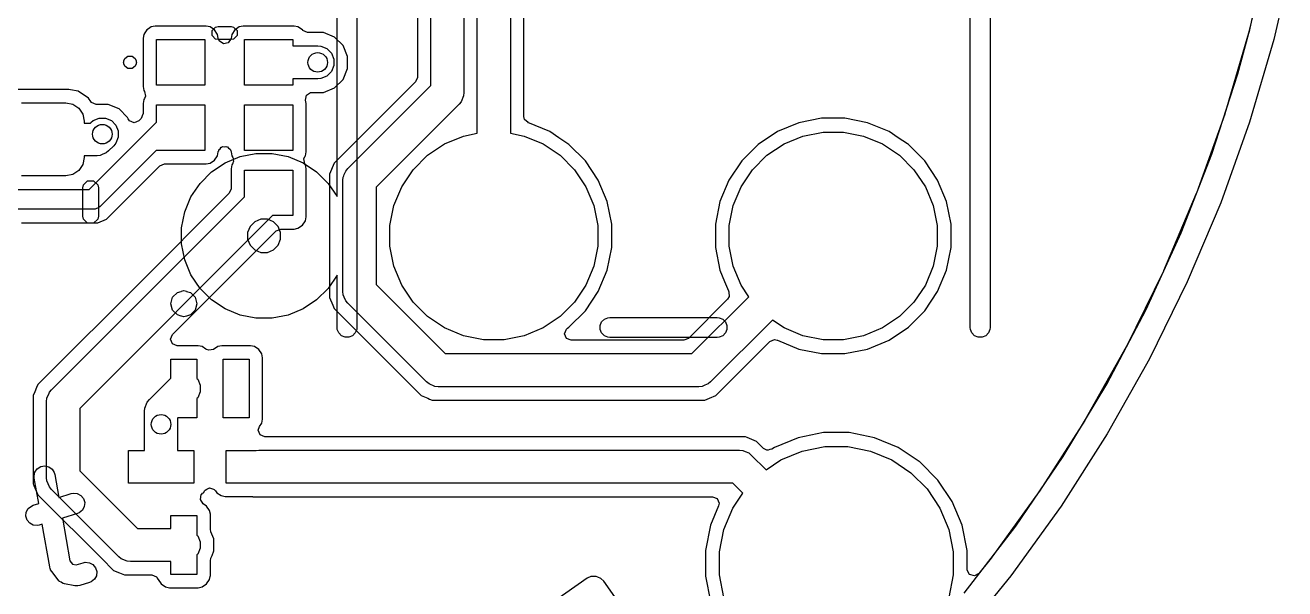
# Model space of a CAD drawing. Extents: x 117.4 to 171.8, y -136.1 to -67.8.
# Drawn here: x 161.61 to 171.26, y -118.99 to -114.66 of the extents above; entities that cross this region are included whole.
import ezdxf

# ---------------------------------------------------------------- set-up
doc = ezdxf.new("R2010")
doc.units = 0
doc.layers.add('BLACK', color=7, linetype='CONTINUOUS')

msp = doc.modelspace()

# ---------------------------------------------------------------- linework, layer by layer
at = {"layer": 'BLACK', "linetype": 'CONTINUOUS'}
for p, q in [((163.9981, -115.978836), (163.9981, -101.1324)), ((169.0019, -101.1324), (169.0019, -116.981999)), ((164.1505, -101.2086), (164.1505, -116.981999)), ((168.8495, -116.981999), (168.8495, -101.2086)), ((165.327, -110.4), (165.327, -115.493414)), ((165.073, -115.493414), (165.073, -110.452605)), ((164.9704, -111.9), (164.9704, -115.180383)), ((164.6139, -112.015772), (164.6139, -115.064611)), ((164.7164, -115.127777), (164.7164, -111.952605)), ((165.4295, -115.364756), (165.4295, -113.411097)), ((171.062506, -114.367692), (170.98309, -114.723054)), ((171.259768, -114.403884), (171.176876, -114.774798)), ((170.98321, -114.72486), (171.028758, -114.546977)), ((162.518447, -114.735007), (162.5125, -114.764905)), ((162.526804, -114.7225), (162.518447, -114.735007)), ((162.541101, -114.701103), (162.526804, -114.7225)), ((162.541104, -114.701101), (162.541101, -114.701103)), ((162.553977, -114.692499), (162.541104, -114.701101)), ((162.575006, -114.678447), (162.553977, -114.692499)), ((162.604904, -114.672501), (162.575006, -114.678447)), ((162.604908, -114.6725), (162.604904, -114.672501)), ((162.99509, -114.6725), (162.604908, -114.6725)), ((162.995095, -114.6725), (162.99509, -114.6725)), ((163.024993, -114.678447), (162.995095, -114.6725)), ((163.058898, -114.701102), (163.024993, -114.678447)), ((163.040806, -114.705866), (163.067866, -114.678806)), ((163.040806, -114.744134), (163.040806, -114.705866)), ((163.067866, -114.771194), (163.040806, -114.744134)), ((163.081553, -114.735007), (163.058898, -114.701102)), ((163.067866, -114.678806), (163.087, -114.675)), ((163.087499, -114.764906), (163.081553, -114.735007)), ((163.087, -114.675), (163.137, -114.675)), ((163.137, -114.675), (163.187, -114.675)), ((163.192445, -114.735011), (163.186038, -114.767224)), ((163.187, -114.675), (163.206134, -114.678806)), ((163.192447, -114.735007), (163.192445, -114.735011)), ((163.215101, -114.701103), (163.192447, -114.735007)), ((163.206134, -114.678806), (163.233194, -114.705866)), ((163.233194, -114.744134), (163.206134, -114.771194)), ((163.215104, -114.701101), (163.215101, -114.701103)), ((163.227977, -114.692499), (163.215104, -114.701101)), ((163.249006, -114.678447), (163.227977, -114.692499)), ((163.233194, -114.705866), (163.233194, -114.744134)), ((163.278904, -114.672501), (163.249006, -114.678447)), ((163.278908, -114.6725), (163.278904, -114.672501)), ((163.66909, -114.6725), (163.278908, -114.6725)), ((163.669095, -114.6725), (163.66909, -114.6725)), ((163.698993, -114.678447), (163.669095, -114.6725)), ((163.732898, -114.701102), (163.698993, -114.678447)), ((163.7329, -114.701105), (163.732898, -114.701102)), ((163.735303, -114.703507), (163.7329, -114.701105)), ((163.73723, -114.705855), (163.735303, -114.703507)), ((163.772585, -114.7205), (163.73723, -114.705855)), ((163.89565, -114.7205), (163.772585, -114.7205)), ((163.895652, -114.7205), (163.89565, -114.7205)), ((163.980003, -114.75544), (163.895652, -114.7205)), ((170.982252, -114.726293), (170.800251, -115.343406)), ((170.90061, -115.037262), (170.98321, -114.72486)), ((170.98309, -114.723054), (170.982252, -114.726293)), ((162.5125, -114.764905), (162.5125, -114.764906)), ((162.5125, -114.764906), (162.5125, -114.764908)), ((162.5125, -114.764908), (162.5125, -115.135091)), ((162.615, -115.125), (162.615, -114.775)), ((162.615, -114.775), (162.985, -114.775)), ((162.985, -114.775), (162.985, -115.125)), ((163.087, -114.775), (163.067866, -114.771194)), ((163.137, -114.775), (163.087, -114.775)), ((163.087499, -114.764908), (163.087499, -114.764906)), ((163.087959, -114.767222), (163.087499, -114.764908)), ((163.095426, -114.785249), (163.087959, -114.767222)), ((163.127245, -114.806509), (163.095426, -114.785249)), ((163.164778, -114.799043), (163.127245, -114.806509)), ((163.187, -114.775), (163.137, -114.775)), ((163.186038, -114.767224), (163.164778, -114.799043)), ((163.206134, -114.771194), (163.187, -114.775)), ((163.289, -115.125), (163.289, -114.775)), ((163.289, -114.775), (163.659, -114.775)), ((163.659, -114.775), (163.659, -114.823)), ((163.659, -114.823), (163.85, -114.823)), ((163.85, -114.823), (163.874776, -114.82544)), ((163.874776, -114.82544), (163.920557, -114.844403)), ((164.044559, -114.819996), (163.980003, -114.75544)), ((164.044559, -114.819997), (164.044559, -114.819996)), ((164.044561, -114.819999), (164.044559, -114.819997)), ((164.0795, -114.90435), (164.044561, -114.819999)), ((171.176676, -114.775568), (170.990487, -115.40688)), ((171.176877, -114.774798), (171.176674, -114.775157)), ((171.176674, -114.775157), (171.176676, -114.775568)), ((171.176876, -114.774798), (171.176877, -114.774798)), ((162.363903, -114.940433), (162.365688, -114.938647)), ((162.363903, -114.944143), (162.363903, -114.940433)), ((162.365688, -114.938647), (162.371549, -114.920611)), ((162.371549, -114.920611), (162.396549, -114.902447)), ((162.396549, -114.902447), (162.427451, -114.902447)), ((162.427451, -114.902447), (162.452451, -114.920611)), ((162.452451, -114.920611), (162.458311, -114.938647)), ((162.458311, -114.938647), (162.460097, -114.940433)), ((162.460097, -114.940433), (162.460097, -114.944143)), ((163.920557, -114.844403), (163.955597, -114.879443)), ((163.955597, -114.879443), (163.97456, -114.925224)), ((163.97456, -114.925224), (163.97456, -114.974776)), ((164.0795, -114.99565), (164.0795, -114.90435)), ((162.362, -114.95), (162.363903, -114.944143)), ((162.363903, -114.955856), (162.362, -114.95)), ((162.363903, -114.959567), (162.363903, -114.955856)), ((162.365688, -114.961352), (162.363903, -114.959567)), ((162.371549, -114.979389), (162.365688, -114.961352)), ((162.396549, -114.997553), (162.371549, -114.979389)), ((162.427451, -114.997553), (162.396549, -114.997553)), ((162.452451, -114.979389), (162.427451, -114.997553)), ((162.458311, -114.961352), (162.452451, -114.979389)), ((162.460097, -114.959567), (162.458311, -114.961352)), ((162.460097, -114.944143), (162.462, -114.95)), ((162.462, -114.95), (162.460097, -114.955856)), ((162.460097, -114.955856), (162.460097, -114.959567)), ((163.955597, -115.020557), (163.920557, -115.055597)), ((163.97456, -114.974776), (163.955597, -115.020557)), ((164.044561, -115.080001), (164.0795, -114.99565)), ((170.70009, -115.652574), (170.90061, -115.037262)), ((162.985, -115.125), (162.615, -115.125)), ((163.659, -115.125), (163.289, -115.125)), ((163.85, -115.077), (163.659, -115.077)), ((163.659, -115.077), (163.659, -115.125)), ((163.874776, -115.07456), (163.85, -115.077)), ((163.920557, -115.055597), (163.874776, -115.07456)), ((163.980001, -115.144561), (164.044561, -115.080001)), ((164.599255, -115.099966), (164.040299, -115.658922)), ((164.080497, -115.76368), (164.7164, -115.127777)), ((164.6139, -115.064611), (164.599255, -115.099966)), ((161.943884, -115.1575), (161.556116, -115.1575)), ((161.943885, -115.1575), (161.943884, -115.1575)), ((161.955566, -115.159823), (161.943885, -115.1575)), ((162.014614, -115.171568), (161.955566, -115.159823)), ((162.014618, -115.171569), (162.014614, -115.171568)), ((162.09365, -115.224376), (162.014618, -115.171569)), ((162.094833, -115.225167), (162.09365, -115.224376)), ((162.111611, -115.250278), (162.094833, -115.225167)), ((162.5125, -115.135091), (162.512501, -115.135095)), ((162.512501, -115.135095), (162.518447, -115.164995)), ((162.518447, -115.164995), (162.523276, -115.172221)), ((162.523277, -115.227777), (162.518447, -115.235007)), ((162.523276, -115.172221), (162.530742, -115.209754)), ((162.530742, -115.209754), (162.523277, -115.227777)), ((163.756397, -115.239251), (163.763864, -115.20172)), ((163.763864, -115.20172), (163.795684, -115.18046)), ((163.795684, -115.18046), (163.805437, -115.1795)), ((163.805437, -115.1795), (163.895649, -115.1795)), ((163.895649, -115.1795), (163.89565, -115.1795)), ((163.89565, -115.1795), (163.980001, -115.144561)), ((164.96796, -115.205159), (164.948997, -115.25094)), ((164.9704, -115.180383), (164.96796, -115.205159)), ((161.58, -115.26), (161.92, -115.26)), ((161.92, -115.26), (161.973576, -115.270657)), ((161.973576, -115.270657), (162.018995, -115.301005)), ((162.018995, -115.301005), (162.049343, -115.346424)), ((162.11783, -115.257855), (162.111611, -115.250278)), ((162.153185, -115.2725), (162.11783, -115.257855)), ((162.154747, -115.2725), (162.153185, -115.2725)), ((162.245253, -115.2725), (162.154747, -115.2725)), ((162.245255, -115.2725), (162.245253, -115.2725)), ((162.328865, -115.307132), (162.245255, -115.2725)), ((162.328871, -115.307136), (162.328865, -115.307132)), ((162.392863, -115.371128), (162.328871, -115.307136)), ((162.518447, -115.235007), (162.5125, -115.264905)), ((162.5125, -115.264905), (162.5125, -115.264906)), ((162.5125, -115.264906), (162.5125, -115.264908)), ((162.5125, -115.264908), (162.5125, -115.343709)), ((162.615, -115.406874), (162.615, -115.275)), ((162.615, -115.275), (162.985, -115.275)), ((162.985, -115.275), (162.985, -115.625)), ((163.289, -115.625), (163.289, -115.275)), ((163.289, -115.275), (163.659, -115.275)), ((163.659, -115.275), (163.659, -115.625)), ((163.761499, -115.264906), (163.756397, -115.239251)), ((163.7615, -115.635095), (163.761499, -115.264906)), ((164.933202, -115.270186), (164.2973, -115.906088)), ((164.948996, -115.250941), (164.933202, -115.270186)), ((164.948997, -115.25094), (164.948996, -115.250941)), ((162.049343, -115.346424), (162.06, -115.4)), ((162.06, -115.4), (162.06, -115.415)), ((162.06, -115.415), (162.108223, -115.415)), ((162.098074, -115.9238), (162.615, -115.406874)), ((162.108223, -115.415), (162.111612, -115.411611)), ((162.111612, -115.411611), (162.130554, -115.396066)), ((162.130554, -115.396066), (162.175614, -115.377402)), ((162.175614, -115.377402), (162.224387, -115.377402)), ((162.224387, -115.377402), (162.269447, -115.396066)), ((162.269447, -115.396066), (162.303934, -115.430553)), ((162.392864, -115.37113), (162.392863, -115.371128)), ((162.392866, -115.371132), (162.392864, -115.37113)), ((162.395771, -115.378145), (162.392866, -115.371132)), ((162.397302, -115.381842), (162.395771, -115.378145)), ((162.408141, -115.398064), (162.397302, -115.381842)), ((162.443496, -115.41271), (162.408141, -115.398064)), ((162.478851, -115.398066), (162.443496, -115.41271)), ((162.497854, -115.379064), (162.478851, -115.398066)), ((162.497855, -115.379063), (162.497854, -115.379064)), ((162.510951, -115.347448), (162.497855, -115.379063)), ((162.5125, -115.343709), (162.510951, -115.347448)), ((165.435382, -115.388285), (165.4295, -115.364756)), ((165.461562, -115.409811), (165.435382, -115.388285)), ((165.46101, -115.411146), (165.461562, -115.409811)), ((165.627537, -115.480124), (165.46101, -115.411146)), ((167.536721, -115.412085), (167.372462, -115.480124)), ((167.536723, -115.412085), (167.536721, -115.412085)), ((167.711098, -115.377399), (167.536723, -115.412085)), ((167.711102, -115.377399), (167.711098, -115.377399)), ((167.888898, -115.377399), (167.711102, -115.377399)), ((167.888901, -115.377399), (167.888898, -115.377399)), ((168.063277, -115.412085), (167.888901, -115.377399)), ((168.227537, -115.480124), (168.063277, -115.412085)), ((170.799376, -115.34609), (170.582615, -115.95256)), ((170.990487, -115.40688), (170.768962, -116.026676)), ((170.800251, -115.343406), (170.799376, -115.34609)), ((162.303934, -115.430553), (162.322598, -115.475613)), ((162.322598, -115.475613), (162.322598, -115.524386)), ((164.822835, -115.574374), (164.967743, -115.514351)), ((164.967743, -115.514351), (165.073, -115.493414)), ((165.327, -115.493414), (165.432257, -115.514351)), ((165.432257, -115.514351), (165.577165, -115.574374)), ((165.627539, -115.480125), (165.627537, -115.480124)), ((165.627541, -115.480126), (165.627539, -115.480125)), ((165.697884, -115.527127), (165.627541, -115.480126)), ((167.37246, -115.480125), (167.224626, -115.578903)), ((167.372462, -115.480124), (167.37246, -115.480125)), ((167.422835, -115.574374), (167.567743, -115.514351)), ((167.567743, -115.514351), (167.721576, -115.483752)), ((167.721576, -115.483752), (167.878424, -115.483752)), ((167.878424, -115.483752), (168.032257, -115.514351)), ((168.032257, -115.514351), (168.177165, -115.574374)), ((168.227539, -115.480125), (168.227537, -115.480124)), ((168.227541, -115.480126), (168.227539, -115.480125)), ((168.297884, -115.527127), (168.227541, -115.480126)), ((162.288389, -115.588388), (162.248388, -115.628388)), ((162.303934, -115.569446), (162.288389, -115.588388)), ((162.322598, -115.524386), (162.303934, -115.569446)), ((163.092439, -115.61985), (163.102133, -115.611562)), ((163.102133, -115.611562), (163.10922, -115.600956)), ((163.10922, -115.600956), (163.116153, -115.599576)), ((163.116153, -115.599576), (163.121527, -115.594983)), ((163.121527, -115.594983), (163.134242, -115.595977)), ((163.134242, -115.595977), (163.146753, -115.593489)), ((163.146753, -115.593489), (163.152631, -115.597416)), ((163.152631, -115.597416), (163.159679, -115.597968)), ((163.159679, -115.597968), (163.166052, -115.606383)), ((163.166052, -115.606383), (163.178573, -115.614749)), ((163.178573, -115.614749), (163.184546, -115.627056)), ((164.692422, -115.661513), (164.822835, -115.574374)), ((165.577165, -115.574374), (165.707578, -115.661513)), ((165.767681, -115.573764), (165.697884, -115.527127)), ((165.775374, -115.578904), (165.767681, -115.573764)), ((165.901095, -115.704625), (165.775374, -115.578904)), ((167.224626, -115.578903), (167.098904, -115.704625)), ((167.292422, -115.661513), (167.422835, -115.574374)), ((168.177165, -115.574374), (168.307578, -115.661513)), ((168.367681, -115.573764), (168.297884, -115.527127)), ((168.375374, -115.578904), (168.367681, -115.573764)), ((168.501095, -115.704625), (168.375374, -115.578904)), ((162.06, -115.68), (162.049343, -115.733576)), ((162.16, -115.665), (162.06, -115.665)), ((162.06, -115.665), (162.06, -115.68)), ((162.184386, -115.662598), (162.16, -115.665)), ((162.615, -115.622401), (162.18352, -116.053882)), ((162.184387, -115.662598), (162.184386, -115.662598)), ((162.197584, -115.657131), (162.184387, -115.662598)), ((162.229446, -115.643934), (162.197584, -115.657131)), ((162.229451, -115.643928), (162.229446, -115.643934)), ((162.248388, -115.628388), (162.229451, -115.643928)), ((162.615, -115.625), (162.615, -115.622401)), ((162.985, -115.625), (162.615, -115.625)), ((163.024993, -115.721553), (163.058898, -115.698898)), ((163.058898, -115.698898), (163.081553, -115.664993)), ((163.081553, -115.664993), (163.0875, -115.635095)), ((163.087499, -115.635088), (163.08796, -115.632776)), ((163.0875, -115.635095), (163.087499, -115.635088)), ((163.08796, -115.632776), (163.091887, -115.626897)), ((163.091887, -115.626897), (163.092439, -115.61985)), ((163.139963, -115.719979), (163.254969, -115.672342)), ((163.184546, -115.627056), (163.1865, -115.633063)), ((163.1865, -115.633063), (163.186501, -115.635094)), ((163.186501, -115.635094), (163.192447, -115.664993)), ((163.192447, -115.664993), (163.201112, -115.677961)), ((163.204742, -115.709754), (163.200467, -115.720074)), ((163.201112, -115.677961), (163.203249, -115.684527)), ((163.203249, -115.684527), (163.202253, -115.697245)), ((163.202253, -115.697245), (163.204742, -115.709754)), ((163.254969, -115.672342), (163.377059, -115.648057)), ((163.659, -115.625), (163.289, -115.625)), ((163.377059, -115.648057), (163.501541, -115.648057)), ((163.501541, -115.648057), (163.623631, -115.672342)), ((163.623631, -115.672342), (163.738637, -115.719979)), ((163.743256, -115.690246), (163.750721, -115.672223)), ((163.750722, -115.727778), (163.743256, -115.690246)), ((163.750721, -115.672223), (163.755553, -115.664993)), ((163.755553, -115.664993), (163.7615, -115.635095)), ((164.014694, -115.684527), (163.975739, -115.723481)), ((164.040299, -115.658922), (164.014694, -115.684527)), ((164.581514, -115.772421), (164.692422, -115.661513)), ((165.707578, -115.661513), (165.818486, -115.772421)), ((165.999873, -115.852458), (165.901095, -115.704625)), ((167.098904, -115.704625), (167.000126, -115.852459)), ((167.181514, -115.772421), (167.292422, -115.661513)), ((168.307578, -115.661513), (168.418486, -115.772421)), ((168.599873, -115.852458), (168.501095, -115.704625)), ((170.46516, -116.255587), (170.70009, -115.652574)), ((162.018995, -115.778995), (161.973576, -115.809343)), ((162.049343, -115.733576), (162.018995, -115.778995)), ((162.230863, -116.151495), (162.640212, -115.742143)), ((162.640212, -115.742143), (162.675567, -115.727499)), ((162.675567, -115.727499), (162.995092, -115.727499)), ((162.948438, -115.877159), (163.03646, -115.789137)), ((162.995092, -115.727499), (162.995094, -115.727499)), ((162.995094, -115.727499), (163.024993, -115.721553)), ((163.03646, -115.789137), (163.139963, -115.719979)), ((163.192447, -115.735007), (163.1865, -115.764905)), ((163.1865, -115.764905), (163.1865, -115.764906)), ((163.1865, -115.764906), (163.1865, -115.764908)), ((163.1865, -115.764908), (163.1865, -115.918227)), ((163.197277, -115.727777), (163.192447, -115.735007)), ((163.198909, -115.723836), (163.197277, -115.727777)), ((163.200264, -115.722679), (163.198909, -115.723836)), ((163.200467, -115.720074), (163.200264, -115.722679)), ((163.289, -115.981394), (163.289, -115.775)), ((163.289, -115.775), (163.659, -115.775)), ((163.659, -115.775), (163.659, -116.125)), ((163.738637, -115.719979), (163.84214, -115.789137)), ((163.755553, -115.735007), (163.750722, -115.727778)), ((163.761499, -115.764906), (163.755553, -115.735007)), ((163.7615, -116.135095), (163.761499, -115.764906)), ((163.84214, -115.789137), (163.930162, -115.877159)), ((163.975739, -115.723481), (163.9408, -115.80783)), ((163.9408, -115.80783), (163.9408, -116.752167)), ((164.053761, -115.809343), (164.064703, -115.782926)), ((164.064703, -115.782926), (164.064704, -115.782925)), ((164.064704, -115.782925), (164.080497, -115.76368)), ((164.494375, -115.902834), (164.581514, -115.772421)), ((165.818486, -115.772421), (165.905625, -115.902834)), ((167.094375, -115.902834), (167.181514, -115.772421)), ((168.418486, -115.772421), (168.505625, -115.902834)), ((161.92, -115.82), (161.58, -115.82)), ((161.973576, -115.809343), (161.92, -115.82)), ((162.05, -115.912164), (162.054567, -115.889203)), ((162.054567, -115.889203), (162.087039, -115.856731)), ((162.087039, -115.856731), (162.132961, -115.856731)), ((162.132961, -115.856731), (162.165433, -115.889203)), ((162.165433, -115.889203), (162.17, -115.912164)), ((162.87928, -115.980662), (162.948438, -115.877159)), ((163.930162, -115.877159), (163.9981, -115.978836)), ((164.0433, -115.853483), (164.04574, -115.828707)), ((164.0433, -116.706515), (164.0433, -115.853483)), ((164.04574, -115.828707), (164.049347, -115.82)), ((164.049347, -115.82), (164.053761, -115.809343)), ((164.434352, -116.047742), (164.494375, -115.902834)), ((165.905625, -115.902834), (165.965648, -116.047742)), ((166.067913, -116.01672), (165.999873, -115.852458)), ((167.000125, -115.852461), (166.932086, -116.01672)), ((167.000126, -115.852459), (167.000125, -115.852461)), ((167.034352, -116.047742), (167.094375, -115.902834)), ((168.505625, -115.902834), (168.565648, -116.047742)), ((168.667913, -116.01672), (168.599873, -115.852458)), ((161.485268, -115.9238), (162.098074, -115.9238)), ((161.810197, -117.460197), (163.289, -115.981394)), ((162.05, -116.127836), (162.05, -115.912164)), ((162.17, -115.912164), (162.17, -116.127836)), ((163.171855, -115.953582), (162.463575, -116.661863)), ((162.831643, -116.095668), (162.87928, -115.980662)), ((163.1865, -115.918227), (163.171855, -115.953582)), ((164.2973, -115.906088), (164.2973, -116.653909)), ((170.58159, -115.955191), (170.330939, -116.548467)), ((170.582615, -115.95256), (170.58159, -115.955191)), ((162.129638, -116.0762), (161.516831, -116.0762)), ((162.144504, -116.074736), (162.129638, -116.0762)), ((162.171972, -116.063358), (162.144504, -116.074736)), ((162.18352, -116.053882), (162.171972, -116.063358)), ((162.807358, -116.217758), (162.831643, -116.095668)), ((164.403753, -116.201575), (164.434352, -116.047742)), ((165.965648, -116.047742), (165.996247, -116.201575)), ((166.1026, -116.191101), (166.067913, -116.01672)), ((166.932086, -116.016722), (166.8974, -116.191097)), ((166.932086, -116.01672), (166.932086, -116.016722)), ((167.003753, -116.201575), (167.034352, -116.047742)), ((168.565648, -116.047742), (168.596247, -116.201575)), ((168.7026, -116.191101), (168.667913, -116.01672)), ((170.768962, -116.026676), (170.512807, -116.632981)), ((161.579998, -116.1787), (162.165183, -116.1787)), ((163.504605, -116.125), (162.027, -117.602605)), ((162.054567, -116.150797), (162.05, -116.127836)), ((162.087039, -116.183269), (162.054567, -116.150797)), ((162.132961, -116.183269), (162.087039, -116.183269)), ((162.165433, -116.150797), (162.132961, -116.183269)), ((162.165183, -116.1787), (162.165184, -116.1787)), ((162.165184, -116.1787), (162.230863, -116.151495)), ((162.17, -116.127836), (162.165433, -116.150797)), ((163.36736, -116.172334), (163.331635, -116.208059)), ((163.414038, -116.152999), (163.36736, -116.172334)), ((163.464562, -116.152999), (163.414038, -116.152999)), ((163.51124, -116.172334), (163.464562, -116.152999)), ((163.659, -116.125), (163.504605, -116.125)), ((163.546965, -116.208059), (163.51124, -116.172334)), ((163.732898, -116.198898), (163.755553, -116.164993)), ((163.755553, -116.164993), (163.7615, -116.135095)), ((166.1026, -116.368897), (166.1026, -116.191101)), ((166.8974, -116.191097), (166.8974, -116.3689)), ((168.7026, -116.368897), (168.7026, -116.191101)), ((162.737413, -117.037147), (163.532417, -116.242143)), ((162.807358, -116.254737), (162.807358, -116.217758)), ((162.807358, -116.34224), (162.807358, -116.254737)), ((163.331635, -116.208059), (163.3123, -116.254737)), ((163.3123, -116.254737), (163.3123, -116.305261)), ((163.532417, -116.242143), (163.567772, -116.227499)), ((163.5663, -116.254737), (163.546965, -116.208059)), ((163.5663, -116.305261), (163.5663, -116.254737)), ((163.567772, -116.227499), (163.669092, -116.227499)), ((163.669092, -116.227499), (163.669094, -116.227499)), ((163.669094, -116.227499), (163.698993, -116.221553)), ((163.698993, -116.221553), (163.732898, -116.198898)), ((164.403753, -116.358423), (164.403753, -116.201575)), ((165.996247, -116.201575), (165.996247, -116.358423)), ((167.003753, -116.358423), (167.003753, -116.201575)), ((168.596247, -116.201575), (168.596247, -116.358423)), ((170.196569, -116.844379), (170.46516, -116.255587)), ((162.831643, -116.46433), (162.807358, -116.34224)), ((163.3123, -116.305261), (163.331635, -116.351939)), ((163.331635, -116.351939), (163.36736, -116.387664)), ((163.36736, -116.387664), (163.414038, -116.406999)), ((163.464562, -116.406999), (163.51124, -116.387664)), ((163.51124, -116.387664), (163.546965, -116.351939)), ((163.546965, -116.351939), (163.5663, -116.305261)), ((164.434352, -116.512256), (164.403753, -116.358423)), ((165.996247, -116.358423), (165.965648, -116.512256)), ((166.067913, -116.543278), (166.1026, -116.368897)), ((166.8974, -116.3689), (166.932086, -116.543275)), ((167.034352, -116.512256), (167.003753, -116.358423)), ((168.596247, -116.358423), (168.565648, -116.512256)), ((168.667913, -116.543278), (168.7026, -116.368897)), ((162.87928, -116.579336), (162.831643, -116.46433)), ((163.414038, -116.406999), (163.464562, -116.406999)), ((162.948438, -116.682839), (162.87928, -116.579336)), ((163.9981, -116.581161), (163.930162, -116.682839)), ((163.9981, -116.981999), (163.9981, -116.581161)), ((164.494375, -116.657164), (164.434352, -116.512256)), ((165.965648, -116.512256), (165.905625, -116.657164)), ((165.999873, -116.70754), (166.067913, -116.543278)), ((166.932086, -116.543275), (166.932086, -116.543277)), ((166.932086, -116.543277), (166.967945, -116.629846)), ((167.094375, -116.657164), (167.034352, -116.512256)), ((168.565648, -116.512256), (168.505625, -116.657164)), ((168.599873, -116.70754), (168.667913, -116.543278)), ((170.329767, -116.551036), (170.046028, -117.12922)), ((170.330939, -116.548467), (170.329767, -116.551036)), ((162.463575, -116.661863), (161.769999, -117.355439)), ((164.2973, -116.653909), (164.82609, -117.182699)), ((164.581514, -116.787577), (164.494375, -116.657164)), ((165.905625, -116.657164), (165.818486, -116.787577)), ((166.967945, -116.629846), (166.997466, -116.701117)), ((167.153997, -116.746395), (167.094375, -116.657164)), ((168.505625, -116.657164), (168.418486, -116.787577)), ((170.512807, -116.632981), (170.222837, -117.22386)), ((162.725, -116.8), (162.738397, -116.75)), ((162.738397, -116.75), (162.775, -116.713397)), ((162.775, -116.713397), (162.804061, -116.70561)), ((162.804061, -116.70561), (162.805866, -116.703806)), ((162.805866, -116.703806), (162.825, -116.7)), ((162.825, -116.7), (162.844134, -116.703806)), ((162.844134, -116.703806), (162.845938, -116.70561)), ((162.845938, -116.70561), (162.875, -116.713397)), ((162.875, -116.713397), (162.911603, -116.75)), ((162.911603, -116.75), (162.925, -116.8)), ((163.03646, -116.770861), (162.948438, -116.682839)), ((163.139963, -116.840019), (163.03646, -116.770861)), ((163.84214, -116.770861), (163.738637, -116.840019)), ((163.930162, -116.682839), (163.84214, -116.770861)), ((163.9408, -116.752167), (163.965526, -116.81186)), ((164.04574, -116.731291), (164.0433, -116.706515)), ((164.04574, -116.731292), (164.04574, -116.731291)), ((164.053595, -116.750255), (164.04574, -116.731292)), ((164.064703, -116.777072), (164.053595, -116.750255)), ((165.901095, -116.855373), (165.999873, -116.70754)), ((166.990544, -116.764891), (166.689883, -117.065554)), ((166.717694, -117.182699), (167.153997, -116.746395)), ((167.003018, -116.744111), (166.990544, -116.764891)), ((166.997466, -116.701117), (167.001067, -116.709809)), ((167.001067, -116.709809), (166.999736, -116.71036)), ((166.999736, -116.71036), (167.003018, -116.744111)), ((168.501095, -116.855373), (168.599873, -116.70754)), ((162.738397, -116.85), (162.725, -116.8)), ((162.775, -116.886603), (162.738397, -116.85)), ((162.911603, -116.85), (162.875, -116.886603)), ((162.925, -116.8), (162.911603, -116.85)), ((163.254969, -116.887656), (163.139963, -116.840019)), ((163.738637, -116.840019), (163.623631, -116.887656)), ((163.965526, -116.81186), (163.975739, -116.836516)), ((163.975739, -116.836516), (163.97574, -116.836517)), ((163.97574, -116.836517), (164.578923, -117.4397)), ((164.064704, -116.777073), (164.064703, -116.777072)), ((164.080497, -116.796318), (164.064704, -116.777073)), ((164.683681, -117.399502), (164.080497, -116.796318)), ((164.692422, -116.898485), (164.581514, -116.787577)), ((165.818486, -116.787577), (165.707578, -116.898485)), ((165.775374, -116.981094), (165.901095, -116.855373)), ((168.418486, -116.787577), (168.307578, -116.898485)), ((168.375374, -116.981094), (168.501095, -116.855373)), ((169.895171, -117.417072), (170.196569, -116.844379)), ((162.804061, -116.894389), (162.775, -116.886603)), ((162.805866, -116.896194), (162.804061, -116.894389)), ((162.825, -116.9), (162.805866, -116.896194)), ((162.844134, -116.896194), (162.825, -116.9)), ((162.845938, -116.894389), (162.844134, -116.896194)), ((162.875, -116.886603), (162.845938, -116.894389)), ((163.377059, -116.911941), (163.254969, -116.887656)), ((163.501541, -116.911941), (163.377059, -116.911941)), ((163.623631, -116.887656), (163.501541, -116.911941)), ((164.822835, -116.985624), (164.692422, -116.898485)), ((165.707578, -116.898485), (165.577165, -116.985624)), ((166.014377, -116.967133), (166.025755, -116.939665)), ((166.014377, -116.996865), (166.014377, -116.967133)), ((166.025755, -116.939665), (166.046779, -116.918641)), ((166.046779, -116.918641), (166.074247, -116.907263)), ((166.074247, -116.907263), (166.089113, -116.905799)), ((166.089113, -116.905799), (166.910886, -116.905799)), ((167.333603, -116.926001), (166.860103, -117.399502)), ((166.910886, -116.905799), (166.925752, -116.907263)), ((166.925752, -116.907263), (166.95322, -116.918641)), ((166.95322, -116.918641), (166.974244, -116.939665)), ((166.974244, -116.939665), (166.985622, -116.967133)), ((166.985622, -116.967133), (166.985622, -116.996865)), ((167.422835, -116.985624), (167.333603, -116.926001)), ((168.307578, -116.898485), (168.177165, -116.985624)), ((162.72277, -117.0725), (162.737413, -117.037147)), ((163.999564, -116.996865), (163.9981, -116.981999)), ((164.010942, -117.024333), (163.999564, -116.996865)), ((164.031966, -117.045357), (164.010942, -117.024333)), ((164.059434, -117.056735), (164.031966, -117.045357)), ((164.089166, -117.056735), (164.059434, -117.056735)), ((164.116634, -117.045357), (164.089166, -117.056735)), ((164.137658, -117.024333), (164.116634, -117.045357)), ((164.149036, -116.996865), (164.137658, -117.024333)), ((164.1505, -116.981999), (164.149036, -116.996865)), ((164.967743, -117.045647), (164.822835, -116.985624)), ((165.121576, -117.076246), (164.967743, -117.045647)), ((165.432257, -117.045647), (165.278424, -117.076246)), ((165.577165, -116.985624), (165.432257, -117.045647)), ((165.741881, -117.030199), (165.756526, -116.994844)), ((165.756526, -117.065554), (165.741881, -117.030199)), ((165.756526, -116.994844), (165.764103, -116.988625)), ((165.764103, -116.988625), (165.764487, -116.988368)), ((165.764487, -116.988368), (165.775374, -116.981094)), ((166.025755, -117.024333), (166.014377, -116.996865)), ((166.046779, -117.045357), (166.025755, -117.024333)), ((166.074247, -117.056735), (166.046779, -117.045357)), ((166.089113, -117.058199), (166.074247, -117.056735)), ((166.910886, -117.058199), (166.089113, -117.058199)), ((166.925752, -117.056735), (166.910886, -117.058199)), ((166.95322, -117.045357), (166.925752, -117.056735)), ((166.974244, -117.024333), (166.95322, -117.045357)), ((166.985622, -116.996865), (166.974244, -117.024333)), ((167.567743, -117.045647), (167.422835, -116.985624)), ((167.721576, -117.076246), (167.567743, -117.045647)), ((168.032257, -117.045647), (167.878424, -117.076246)), ((168.177165, -116.985624), (168.032257, -117.045647)), ((168.227541, -117.079872), (168.375374, -116.981094)), ((168.850964, -116.996865), (168.8495, -116.981999)), ((168.862342, -117.024333), (168.850964, -116.996865)), ((168.883366, -117.045357), (168.862342, -117.024333)), ((168.910834, -117.056735), (168.883366, -117.045357)), ((168.940566, -117.056735), (168.910834, -117.056735)), ((168.968034, -117.045357), (168.940566, -117.056735)), ((168.989058, -117.024333), (168.968034, -117.045357)), ((169.000436, -116.996865), (168.989058, -117.024333)), ((169.0019, -116.981999), (169.000436, -116.996865)), ((162.737415, -117.107855), (162.72277, -117.0725)), ((162.77277, -117.1225), (162.737415, -117.107855)), ((162.93509, -117.1225), (162.77277, -117.1225)), ((162.935095, -117.1225), (162.93509, -117.1225)), ((162.964993, -117.128447), (162.935095, -117.1225)), ((162.994124, -117.147912), (162.964993, -117.128447)), ((162.99722, -117.149981), (162.994124, -117.147912)), ((163.015245, -117.157447), (162.99722, -117.149981)), ((163.052778, -117.149981), (163.015245, -117.157447)), ((163.085004, -117.128447), (163.052778, -117.149981)), ((163.114904, -117.122501), (163.085004, -117.128447)), ((163.114908, -117.1225), (163.114904, -117.122501)), ((163.33509, -117.1225), (163.114908, -117.1225)), ((163.335095, -117.1225), (163.33509, -117.1225)), ((163.364993, -117.128447), (163.335095, -117.1225)), ((163.398898, -117.151102), (163.364993, -117.128447)), ((163.421553, -117.185007), (163.398898, -117.151102)), ((165.278424, -117.076246), (165.121576, -117.076246)), ((165.791881, -117.080199), (165.756526, -117.065554)), ((166.654528, -117.080199), (165.791881, -117.080199)), ((166.689883, -117.065554), (166.654528, -117.080199)), ((166.964861, -117.4397), (167.315107, -117.089452)), ((167.315107, -117.089452), (167.350461, -117.074808)), ((167.350461, -117.074808), (167.369883, -117.079672)), ((167.369883, -117.079672), (167.37019, -117.078932)), ((167.37019, -117.078932), (167.372458, -117.079871)), ((167.372458, -117.079871), (167.372459, -117.079872)), ((167.372459, -117.079872), (167.536721, -117.147912)), ((167.536721, -117.147912), (167.711102, -117.182599)), ((167.878424, -117.076246), (167.721576, -117.076246)), ((167.888898, -117.182599), (168.063279, -117.147912)), ((168.063279, -117.147912), (168.227541, -117.079872)), ((170.044713, -117.131718), (169.728801, -117.692947)), ((170.046028, -117.12922), (170.044713, -117.131718)), ((162.725, -117.370394), (162.725, -117.225)), ((162.725, -117.225), (162.925, -117.225)), ((162.925, -117.225), (162.925, -117.373846)), ((163.125, -117.675), (163.125, -117.225)), ((163.125, -117.225), (163.325, -117.225)), ((163.325, -117.225), (163.325, -117.675)), ((163.427499, -117.214906), (163.421553, -117.185007)), ((163.4275, -117.685095), (163.427499, -117.214906)), ((164.82609, -117.182699), (166.717694, -117.182699)), ((167.711102, -117.182599), (167.711108, -117.182599)), ((167.711108, -117.182599), (167.888892, -117.182599)), ((167.888892, -117.182599), (167.888898, -117.182599)), ((170.222837, -117.22386), (169.899979, -117.797431)), ((161.696647, -117.441225), (161.68187, -117.476901)), ((161.705439, -117.419999), (161.696647, -117.441225)), ((161.70544, -117.419997), (161.705439, -117.419998)), ((161.705439, -117.419998), (161.705439, -117.419999)), ((161.750076, -117.375362), (161.70544, -117.419997)), ((161.769999, -117.355439), (161.750076, -117.375362)), ((162.560197, -117.535197), (162.725, -117.370394)), ((162.925, -117.373846), (162.930596, -117.379442)), ((162.930596, -117.379442), (162.949559, -117.425223)), ((162.949559, -117.425223), (162.949559, -117.474777)), ((164.578923, -117.4397), (164.643483, -117.50426)), ((164.702926, -117.415296), (164.683681, -117.399502)), ((164.748707, -117.434259), (164.702926, -117.415296)), ((164.748708, -117.434259), (164.748707, -117.434259)), ((164.773484, -117.436699), (164.748708, -117.434259)), ((166.7703, -117.436699), (164.773484, -117.436699)), ((166.795076, -117.434259), (166.7703, -117.436699)), ((166.795077, -117.434259), (166.795076, -117.434259)), ((166.816891, -117.425223), (166.795077, -117.434259)), ((166.840857, -117.415296), (166.816891, -117.425223)), ((166.840858, -117.415295), (166.840857, -117.415296)), ((166.860103, -117.399502), (166.840858, -117.415295)), ((166.900301, -117.50426), (166.964861, -117.4397)), ((169.56193, -117.97184), (169.895171, -117.417072)), ((161.670501, -117.504345), (161.6705, -117.504352)), ((161.6705, -117.504352), (161.6705, -118.179853)), ((161.67054, -117.504253), (161.670501, -117.504345)), ((161.670593, -117.504126), (161.67054, -117.504253)), ((161.68187, -117.476901), (161.670593, -117.504126)), ((161.773, -117.55), (161.77544, -117.525224)), ((161.77544, -117.525224), (161.775647, -117.524725)), ((161.775647, -117.524725), (161.79166, -117.486066)), ((161.79166, -117.486066), (161.794403, -117.479443)), ((161.794403, -117.479443), (161.794404, -117.479442)), ((161.794404, -117.479442), (161.810197, -117.460197)), ((162.544404, -117.554442), (162.560197, -117.535197)), ((162.930596, -117.520558), (162.925, -117.527376)), ((162.925, -117.527376), (162.925, -117.675)), ((162.949559, -117.474777), (162.930596, -117.520558)), ((164.643483, -117.50426), (164.692892, -117.524725)), ((164.692892, -117.524725), (164.692893, -117.524726)), ((164.692893, -117.524726), (164.707366, -117.53072)), ((164.707366, -117.53072), (164.727833, -117.539199)), ((164.727833, -117.539199), (164.727834, -117.539199)), ((164.727834, -117.539199), (164.727835, -117.539199)), ((164.727835, -117.539199), (166.815949, -117.539199)), ((166.815949, -117.539199), (166.815951, -117.539199)), ((166.815951, -117.539199), (166.85089, -117.524726)), ((166.85089, -117.524726), (166.900301, -117.50426)), ((161.773, -118.1342), (161.773, -117.55)), ((162.027, -117.602605), (162.027, -118.081594)), ((162.523, -117.625), (162.52544, -117.600224)), ((162.523, -117.725), (162.523, -117.625)), ((162.52544, -117.600224), (162.544403, -117.554443)), ((162.544403, -117.554443), (162.544404, -117.554442)), ((162.523, -117.925), (162.523, -117.725)), ((162.779606, -117.675), (162.777, -117.677605)), ((162.777, -117.677605), (162.777, -117.725)), ((162.777, -117.725), (162.777, -117.925)), ((162.925, -117.675), (162.779606, -117.675)), ((163.325, -117.675), (163.125, -117.675)), ((163.403025, -117.742721), (163.421553, -117.714993)), ((163.421553, -117.714993), (163.4275, -117.685095)), ((169.727348, -117.695367), (169.380252, -118.237886)), ((169.728801, -117.692947), (169.727348, -117.695367)), ((163.394598, -117.7705), (163.403025, -117.742721)), ((163.409243, -117.805855), (163.394598, -117.7705)), ((163.444598, -117.8205), (163.409243, -117.805855)), ((167.128211, -117.8205), (163.444598, -117.8205)), ((167.128212, -117.8205), (167.128211, -117.8205)), ((167.128213, -117.8205), (167.128212, -117.8205)), ((167.128215, -117.820501), (167.128213, -117.8205)), ((167.140389, -117.825543), (167.128215, -117.820501)), ((167.140391, -117.825545), (167.140389, -117.825543)), ((167.212562, -117.855439), (167.140391, -117.825545)), ((167.53143, -117.827311), (167.348988, -117.902882)), ((167.531432, -117.827311), (167.53143, -117.827311)), ((167.725107, -117.788787), (167.531432, -117.827311)), ((167.725111, -117.788787), (167.725107, -117.788787)), ((167.922587, -117.788787), (167.725111, -117.788787)), ((167.92259, -117.788787), (167.922587, -117.788787)), ((168.116266, -117.827311), (167.92259, -117.788787)), ((168.298707, -117.902881), (168.116266, -117.827311)), ((169.899979, -117.797431), (169.545261, -118.351863)), ((162.4, -118.175), (162.4, -117.925)), ((162.4, -117.925), (162.523, -117.925)), ((162.777, -117.925), (162.9, -117.925)), ((162.9, -117.925), (162.9, -118.175)), ((163.15, -118.175), (163.15, -117.925)), ((163.15, -117.925), (163.379692, -117.925)), ((163.379692, -117.925), (163.4, -117.923)), ((163.4, -117.923), (167.082561, -117.923)), ((167.082561, -117.923), (167.107337, -117.92544)), ((167.107337, -117.92544), (167.107338, -117.92544)), ((167.107338, -117.92544), (167.124106, -117.932386)), ((167.124106, -117.932386), (167.153118, -117.944403)), ((167.266631, -117.909508), (167.212562, -117.855439)), ((167.29223, -117.923192), (167.266631, -117.909508)), ((167.297253, -117.922192), (167.29223, -117.923192)), ((167.301986, -117.924153), (167.297253, -117.922192)), ((167.315459, -117.918571), (167.301986, -117.924153)), ((167.329763, -117.915727), (167.315459, -117.918571)), ((167.348982, -117.902885), (167.329763, -117.915727)), ((167.348988, -117.902882), (167.348982, -117.902885)), ((167.399592, -117.997558), (167.562593, -117.930041)), ((167.562593, -117.930041), (167.735634, -117.895621)), ((167.735634, -117.895621), (167.912064, -117.895621)), ((167.912064, -117.895621), (168.085105, -117.930041)), ((168.085105, -117.930041), (168.248106, -117.997558)), ((168.298711, -117.902883), (168.298707, -117.902881)), ((168.395778, -117.967741), (168.298711, -117.902883)), ((167.153118, -117.944403), (167.153119, -117.944404)), ((167.153119, -117.944404), (167.172364, -117.960197)), ((167.172364, -117.960197), (167.285775, -118.073608)), ((167.285775, -118.073608), (167.399592, -117.997558)), ((168.248106, -117.997558), (168.394803, -118.095578)), ((168.457759, -118.009155), (168.395778, -117.967741)), ((168.462906, -118.012594), (168.457759, -118.009155)), ((168.602542, -118.15223), (168.462906, -118.012594)), ((169.197906, -118.506914), (169.56193, -117.97184)), ((161.677159, -118.121654), (161.683981, -118.091193)), ((161.678321, -118.137293), (161.677159, -118.121654)), ((161.683981, -118.091193), (161.701941, -118.065663)), ((161.701941, -118.065663), (161.728304, -118.048949)), ((161.728304, -118.048949), (161.759055, -118.043596)), ((161.759055, -118.043596), (161.789516, -118.050418)), ((161.789516, -118.050418), (161.815046, -118.068378)), ((161.815046, -118.068378), (161.83176, -118.094741)), ((161.83176, -118.094741), (161.835951, -118.109853)), ((161.835951, -118.109853), (161.866498, -118.285333)), ((162.027, -118.081594), (162.468405, -118.523)), ((168.394803, -118.095578), (168.519558, -118.220333)), ((161.6705, -118.179853), (161.672672, -118.185095)), ((161.672672, -118.185095), (161.675891, -118.192865)), ((161.675891, -118.192865), (161.705439, -118.264201)), ((161.712298, -118.332477), (161.678321, -118.137293)), ((161.77544, -118.158976), (161.773, -118.1342)), ((161.794403, -118.204757), (161.77544, -118.158976)), ((161.794404, -118.204758), (161.794403, -118.204757)), ((161.810197, -118.224003), (161.794404, -118.204758)), ((162.9, -118.175), (162.4, -118.175)), ((163.001643, -118.222463), (163.015242, -118.213376)), ((163.015242, -118.213376), (163.018358, -118.213995)), ((163.018358, -118.213995), (163.021192, -118.21256)), ((163.021192, -118.21256), (163.036734, -118.21765)), ((163.036734, -118.21765), (163.052776, -118.22084)), ((163.052776, -118.22084), (163.055844, -118.223908)), ((163.379692, -118.175), (163.15, -118.175)), ((163.4, -118.177), (163.379692, -118.175)), ((167.029955, -118.177), (163.4, -118.177)), ((167.106169, -118.253214), (167.029955, -118.177)), ((168.519558, -118.220333), (168.617578, -118.36703)), ((168.712253, -118.316425), (168.602542, -118.15223)), ((161.705439, -118.264201), (161.70544, -118.264202)), ((161.70544, -118.264202), (162.221239, -118.780001)), ((162.325997, -118.739802), (161.810197, -118.224003)), ((161.866498, -118.285333), (161.961988, -118.256139)), ((161.961988, -118.256139), (161.977363, -118.253045)), ((161.977363, -118.253045), (162.008434, -118.256037)), ((162.008434, -118.256037), (162.035995, -118.270691)), ((162.035995, -118.270691), (162.05585, -118.294777)), ((162.05585, -118.294777), (162.064976, -118.324628)), ((162.950876, -118.301401), (162.958342, -118.263868)), ((162.972135, -118.333219), (162.950876, -118.301401)), ((162.958342, -118.263868), (162.96197, -118.259086)), ((162.96197, -118.259086), (162.96643, -118.253887)), ((162.96643, -118.253887), (162.973898, -118.248898)), ((162.973898, -118.248898), (162.985106, -118.232123)), ((162.985106, -118.232123), (162.987054, -118.229854)), ((162.987054, -118.229854), (163.001643, -118.222463)), ((163.055844, -118.223908), (163.05756, -118.22447)), ((163.05756, -118.22447), (163.058744, -118.226807)), ((163.058744, -118.226807), (163.06657, -118.234633)), ((163.06657, -118.234633), (163.076102, -118.248898)), ((163.076102, -118.248898), (163.110007, -118.271553)), ((163.110007, -118.271553), (163.139905, -118.2775)), ((163.139905, -118.2775), (163.339572, -118.277499)), ((163.339572, -118.277499), (163.349338, -118.279439)), ((163.349338, -118.279439), (163.349518, -118.278539)), ((163.349518, -118.278539), (163.354349, -118.2795)), ((163.354349, -118.2795), (163.35435, -118.2795)), ((163.35435, -118.2795), (166.875909, -118.2795)), ((166.875909, -118.2795), (166.911264, -118.294145)), ((166.911264, -118.294145), (166.925909, -118.3295)), ((167.03012, -118.36703), (167.106169, -118.253214)), ((168.787824, -118.498868), (168.712253, -118.316425)), ((169.378664, -118.240221), (169.001491, -118.762296)), ((169.380252, -118.237886), (169.378664, -118.240221)), ((161.614335, -118.429762), (161.617327, -118.398691)), ((161.617327, -118.398691), (161.631981, -118.37113)), ((161.631981, -118.37113), (161.656068, -118.351276)), ((161.656068, -118.351276), (161.670543, -118.345243)), ((161.670543, -118.345243), (161.712298, -118.332477)), ((162.008768, -118.409147), (161.894151, -118.444188)), ((162.023244, -118.403114), (162.008768, -118.409147)), ((162.04733, -118.38326), (162.023244, -118.403114)), ((162.061985, -118.355699), (162.04733, -118.38326)), ((162.064976, -118.324628), (162.061985, -118.355699)), ((162.998898, -118.351102), (162.972135, -118.333219)), ((163.021553, -118.385007), (162.998898, -118.351102)), ((163.027499, -118.414906), (163.021553, -118.385007)), ((163.027499, -118.414908), (163.027499, -118.414906)), ((163.027499, -118.529217), (163.027499, -118.414908)), ((166.922103, -118.348634), (166.859873, -118.498868)), ((166.925909, -118.3295), (166.922103, -118.348634)), ((166.962603, -118.530031), (167.03012, -118.36703)), ((168.617578, -118.36703), (168.685095, -118.530031)), ((169.545261, -118.351863), (169.159814, -118.88539)), ((161.623462, -118.459612), (161.614335, -118.429762)), ((161.643316, -118.483699), (161.623462, -118.459612)), ((161.670877, -118.498353), (161.643316, -118.483699)), ((161.701948, -118.501345), (161.670877, -118.498353)), ((161.717323, -118.498251), (161.701948, -118.501345)), ((161.739951, -118.491332), (161.717323, -118.498251)), ((161.796835, -118.818105), (161.739951, -118.491332)), ((161.894151, -118.444188), (161.951084, -118.771246)), ((162.725, -118.523), (162.725, -118.425)), ((162.725, -118.425), (162.925, -118.425)), ((162.925, -118.425), (162.925, -118.573846)), ((166.859873, -118.49887), (166.821349, -118.692545)), ((166.859873, -118.498868), (166.859873, -118.49887)), ((168.826349, -118.692549), (168.787824, -118.498868)), ((168.804261, -119.020588), (169.197906, -118.506914)), ((162.468405, -118.523), (162.725, -118.523)), ((162.925, -118.573846), (162.930597, -118.579443)), ((162.930597, -118.579443), (162.94956, -118.625224)), ((163.031305, -118.548351), (163.027499, -118.529217)), ((163.053848, -118.602776), (163.031305, -118.548351)), ((163.0545, -118.60435), (163.053848, -118.602776)), ((163.0545, -118.69565), (163.0545, -118.60435)), ((166.928183, -118.703072), (166.962603, -118.530031)), ((168.685095, -118.530031), (168.719515, -118.703072)), ((162.94956, -118.674776), (162.930597, -118.720557)), ((162.94956, -118.625224), (162.94956, -118.674776)), ((163.040259, -118.730029), (163.0545, -118.69565)), ((166.821349, -118.692545), (166.821349, -118.890028)), ((166.928183, -118.879502), (166.928183, -118.703072)), ((168.719515, -118.703072), (168.719515, -118.879502)), ((168.826349, -118.692554), (168.826349, -118.692549)), ((168.826349, -118.837197), (168.826349, -118.692554)), ((161.951084, -118.771246), (161.970257, -118.796183)), ((161.970257, -118.796183), (162.000432, -118.802088)), ((162.000432, -118.802088), (162.054166, -118.78566)), ((162.054166, -118.78566), (162.06954, -118.782566)), ((162.06954, -118.782566), (162.100612, -118.785558)), ((162.100612, -118.785558), (162.128172, -118.800212)), ((162.128172, -118.800212), (162.148027, -118.824299)), ((162.221239, -118.780001), (162.260738, -118.8195)), ((162.345242, -118.755596), (162.325997, -118.739802)), ((162.345243, -118.755597), (162.345242, -118.755596)), ((162.391024, -118.77456), (162.345243, -118.755597)), ((162.4158, -118.777), (162.391024, -118.77456)), ((162.725, -118.777), (162.4158, -118.777)), ((162.725, -118.875), (162.725, -118.777)), ((162.930597, -118.720557), (162.925, -118.726154)), ((162.925, -118.726154), (162.925, -118.875)), ((163.027499, -118.770779), (163.031305, -118.751646)), ((163.0275, -118.885095), (163.027499, -118.770779)), ((163.031305, -118.751646), (163.040259, -118.730029)), ((168.999773, -118.764537), (168.915161, -118.868719)), ((169.001491, -118.762296), (168.999773, -118.764537)), ((161.801026, -118.833217), (161.796835, -118.818105)), ((161.802984, -118.836306), (161.801026, -118.833217)), ((161.803935, -118.839839), (161.802984, -118.836306)), ((161.812229, -118.853148), (161.803935, -118.839839)), ((161.861829, -118.917656), (161.812229, -118.853148)), ((162.154162, -118.88522), (162.139508, -118.912781)), ((162.148027, -118.824299), (162.157153, -118.854149)), ((162.157153, -118.854149), (162.154162, -118.88522)), ((162.260738, -118.8195), (162.285799, -118.844561)), ((162.285799, -118.844561), (162.285802, -118.844563)), ((162.285802, -118.844563), (162.332788, -118.864024)), ((162.332788, -118.864024), (162.332789, -118.864025)), ((162.332789, -118.864025), (162.344122, -118.868719)), ((162.344122, -118.868719), (162.370149, -118.8795)), ((162.370149, -118.8795), (162.37015, -118.8795)), ((162.37015, -118.8795), (162.580353, -118.8795)), ((162.580353, -118.8795), (162.615708, -118.894145)), ((162.615708, -118.894145), (162.624796, -118.911176)), ((162.925, -118.875), (162.725, -118.875)), ((163.021553, -118.914993), (163.025991, -118.892684)), ((163.025991, -118.892684), (163.027499, -118.885101)), ((163.027499, -118.8851), (163.0275, -118.885095)), ((163.027499, -118.885101), (163.027499, -118.8851)), ((165.941599, -118.892685), (165.913697, -118.904962)), ((165.941601, -118.892684), (165.941599, -118.892685)), ((165.982366, -118.891796), (165.941601, -118.892684)), ((165.982367, -118.891796), (165.982366, -118.891796)), ((165.997144, -118.897541), (165.982367, -118.891796)), ((166.020371, -118.906573), (165.997144, -118.897541)), ((166.821349, -118.890028), (166.859873, -119.083703)), ((166.962603, -119.052543), (166.928183, -118.879502)), ((168.719515, -118.879502), (168.685095, -119.052543)), ((169.159814, -118.88539), (168.744867, -119.396311)), ((168.826615, -118.842352), (168.826349, -118.837197)), ((168.844827, -118.876009), (168.826615, -118.842352)), ((168.881504, -118.886931), (168.844827, -118.876009)), ((168.915161, -118.868719), (168.881504, -118.886931)), ((161.867686, -118.923897), (161.861829, -118.917656)), ((161.868856, -118.925637), (161.867686, -118.923897)), ((161.87008, -118.926449), (161.868856, -118.925637)), ((161.87256, -118.929092), (161.87008, -118.926449)), ((161.883934, -118.935644), (161.87256, -118.929092)), ((161.894864, -118.942898), (161.883934, -118.935644)), ((161.898333, -118.943938), (161.894864, -118.942898)), ((161.899608, -118.944673), (161.898333, -118.943938)), ((161.901686, -118.944944), (161.899608, -118.944673)), ((161.909885, -118.947404), (161.901686, -118.944944)), ((161.989331, -118.962951), (161.909885, -118.947404)), ((162.004943, -118.96444), (161.989331, -118.962951)), ((162.008796, -118.963661), (162.004943, -118.96444)), ((162.01271, -118.964038), (162.008796, -118.963661)), ((162.028085, -118.960944), (162.01271, -118.964038)), ((162.100946, -118.938668), (162.028085, -118.960944)), ((162.115421, -118.932635), (162.100946, -118.938668)), ((162.139508, -118.912781), (162.115421, -118.932635)), ((162.624796, -118.911176), (162.626563, -118.910445)), ((162.626563, -118.910445), (162.628445, -118.91499)), ((162.628445, -118.91499), (162.628446, -118.914992)), ((162.628446, -118.914992), (162.628447, -118.914993)), ((162.628447, -118.914993), (162.651102, -118.948898)), ((162.651102, -118.948898), (162.685007, -118.971553)), ((162.685007, -118.971553), (162.714905, -118.9775)), ((162.714905, -118.9775), (162.935094, -118.977499)), ((162.935094, -118.977499), (162.964993, -118.971553)), ((162.964993, -118.971553), (162.998898, -118.948898)), ((162.998898, -118.948898), (163.021553, -118.914993)), ((165.913693, -118.904964), (164.422685, -119.94898)), ((165.913696, -118.904962), (165.913693, -118.904964)), ((165.913697, -118.904962), (165.913696, -118.904962)), ((166.020376, -118.906576), (166.020371, -118.906573)), ((166.042384, -118.927648), (166.020376, -118.906576)), ((166.042392, -118.927656), (166.042384, -118.927648)), ((167.08641, -120.418667), (166.042392, -118.927656))]:
    msp.add_line(p, q, dxfattribs=at)
at = {"layer": 'BLACK'}
for centre in [(163.85, -114.95), (162.2, -115.5), (162.65, -117.725)]:
    msp.add_circle(centre, 0.075, dxfattribs=at)

doc.saveas('drawing.dxf')
